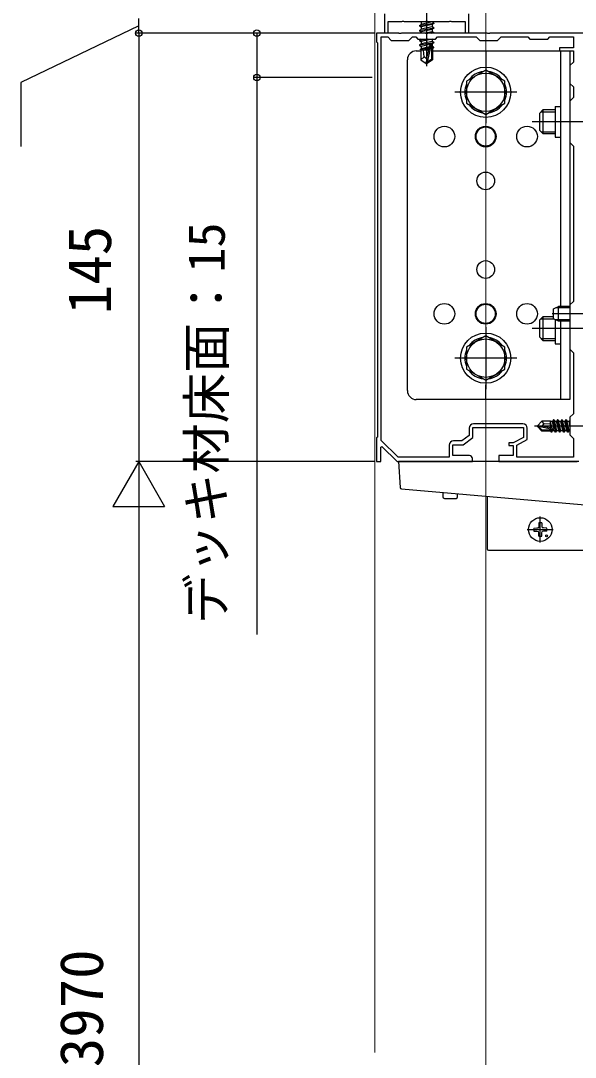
# Model space of a CAD drawing. Units: millimetres, scale not verified. Extents: x -875 to 875, y -1305 to 1298.
# Drawn here: x -565 to -377.1, y 237.4 to 588.2 of the extents above; entities that cross this region are included whole.
import ezdxf
from ezdxf.enums import TextEntityAlignment as Align

# ---------------------------------------------------------------- set-up
doc = ezdxf.new("R2010")
doc.units = ezdxf.units.MM
doc.header["$LTSCALE"] = 8
for name, color, linetype in [('0-2_YKK_11', 7, 'Continuous'), ('0-5_YKK_13', 4, 'Continuous'), ('0-6_YKK_D', 6, 'Continuous')]:
    doc.layers.add(name, color=color, linetype=linetype)
doc.layers.add('0-4_YKK_12', color=2, linetype='Continuous', lineweight=18)
doc.styles.add('ＭＳ ゴシック', font='')
doc.styles.get('ＭＳ ゴシック').set_extended_font_data('MS Gothic')

msp = doc.modelspace()

# ---------------------------------------------------------------- linework, layer by layer
at = {"layer": '0-2_YKK_11'}
msp.add_line((-394.9, 451.8), (-411.6, 451.8), dxfattribs=at)
for points in [[(-413.3, 590.5), (-413.3, 584), (-414.3, 584), (-414.3, 587.8), (-418.98, 587.8), (-419.24, 587.95), (-419.76, 587.95), (-420.02, 587.8), (-426.98, 587.8), (-427.24, 587.95), (-427.5, 588.1), (-427.76, 587.95), (-428.02, 587.8), (-434.98, 587.8), (-435.24, 587.95), (-435.76, 587.95), (-436.02, 587.8), (-440.7, 587.8), (-440.7, 584), (-441.7, 584), (-441.7, 590.5)], [(-372.5, 584), (-406.042, 584), (-406.225, 583.88), (-406.775, 583.88), (-406.958, 584), (-427.042, 584), (-427.225, 583.88), (-427.775, 583.88), (-427.958, 584), (-436.042, 584), (-436.225, 583.88), (-436.775, 583.88), (-436.958, 584), (-444.5, 584), (-444.5, 581), (-444.2, 580.7)], [(-442.9, 446.143), (-442.9, 582.7), (-440.7, 582.7), (-439.5, 581.5), (-433.5, 581.5), (-432.3, 582.7), (-431.2, 582.7), (-430.5, 582), (-424.5, 582), (-423.8, 582.7), (-410.7, 582.7), (-409.5, 581.5), (-403.5, 581.5), (-402.3, 582.7), (-393.2, 582.7), (-392.5, 582), (-386.5, 582), (-385.8, 582.7), (-377.8, 582.7), (-377.8, 579), (-382.5, 579), (-382.5, 578), (-377.8, 578), (-377.8, 574.2), (-379, 573), (-379, 567), (-377.8, 565.8), (-377.8, 562.2), (-379, 561), (-379, 547), (-377.8, 545.8), (-377.8, 493.2), (-379, 492), (-379, 477), (-377.8, 475.8), (-377.8, 455.2), (-379, 454), (-379, 448), (-377.8, 446.8), (-377.8, 440.5)], [(-444.2, 580.7), (-444.2, 447.3), (-444.5, 447), (-444.5, 439), (-443, 439), (-443, 443.9), (-442.632, 444.054), (-437.5, 439), (-412, 439), (-412, 440)], [(-413, 441), (-418.6, 441), (-418.6, 444.7), (-415.1, 444.7), (-411.8, 447.2), (-411.8, 450.5), (-394.7, 450.5), (-394.7, 447.2), (-398.2, 445.3), (-399.7, 445.3), (-399.7, 444.4), (-398.2, 444.4), (-398.2, 441), (-403, 441), (-403, 439), (-376.5, 439)], [(-413.1, 450.3), (-413.1, 447.846), (-415.537, 446), (-418.4, 446)], [(-377.8, 440.5), (-396.9, 440.5), (-396.9, 444.527), (-393.4, 446.427), (-393.4, 450.3)], [(-419.9, 444.5), (-419.9, 440.5), (-437.17, 440.5), (-442.9, 446.143)]]:
    msp.add_lwpolyline(points, dxfattribs=at)
for centre, radius, start, end in [((-411.6, 450.3), 1.5, 90.00001, 179.99999), ((-394.9, 450.3), 1.5, 0.00001, 89.99999), ((-418.4, 444.5), 1.5, 90.00001, 179.99999), ((-413, 440), 1, 0.00001, 89.99999)]:
    msp.add_arc(centre, radius, start, end, dxfattribs=at)
at = {"layer": '0-4_YKK_12'}
for p, q in [((-407.5, 1036), (-407.5, 10)), ((-445, 1017), (-445, 239))]:
    msp.add_line(p, q, dxfattribs=at)
at = {"layer": '0-5_YKK_13'}
for p, q in [((-427.5, 593.944), (-427.5, 572.871)), ((-429.972, 586.587), (-425.028, 587.411)), ((-425.028, 587.293), (-429.972, 586.469)), ((-429.972, 586.587), (-429.324, 586.961)), ((-429.972, 586.587), (-429.972, 586.469)), ((-429.972, 586.469), (-429.324, 586.096)), ((-429.422, 587.8), (-429.324, 587.743)), ((-429.324, 587.743), (-429.137, 587.8)), ((-425.676, 587.785), (-429.324, 586.961)), ((-429.324, 587.743), (-429.324, 586.961)), ((-425.676, 586.92), (-429.324, 586.096)), ((-425.676, 586.137), (-429.324, 585.313)), ((-429.324, 586.096), (-429.324, 585.313)), ((-425.676, 587.8), (-425.676, 587.785)), ((-425.028, 587.411), (-425.676, 587.785)), ((-425.028, 587.293), (-425.676, 586.92)), ((-425.676, 586.92), (-425.676, 586.137)), ((-425.028, 585.763), (-425.676, 586.137)), ((-425.028, 587.411), (-425.028, 587.293)), ((-429.972, 584.939), (-425.028, 585.763)), ((-425.028, 585.645), (-429.972, 584.821)), ((-429.972, 584.939), (-429.324, 585.313)), ((-429.972, 584.939), (-429.972, 584.821)), ((-429.972, 584.821), (-429.324, 584.448)), ((-429.324, 584.448), (-429.324, 584)), ((-425.676, 584.489), (-427.892, 583.989)), ((-427.517, 583.7), (-427.387, 583.722)), ((-425.72, 584), (-425.028, 584.115)), ((-425.676, 585.272), (-425.676, 584.489)), ((-425.028, 584.115), (-425.676, 584.489)), ((-425.028, 585.763), (-425.028, 585.645)), ((-425.028, 584.115), (-425.028, 583.998)), ((-429.972, 581.643), (-429.324, 582.017)), ((-427.126, 582), (-429.972, 581.526)), ((-429.972, 581.643), (-427.833, 582)), ((-429.972, 581.643), (-429.972, 581.526)), ((-429.972, 581.526), (-429.324, 581.152)), ((-429.972, 579.996), (-425.028, 580.82)), ((-425.028, 580.702), (-429.972, 579.878)), ((-429.972, 579.996), (-429.324, 580.369)), ((-429.972, 579.996), (-429.972, 579.878)), ((-429.972, 579.878), (-429.324, 579.504)), ((-426.702, 578.983), (-429.736, 578.484)), ((-425.676, 581.193), (-429.324, 580.369)), ((-429.324, 581.152), (-429.324, 580.369)), ((-426.435, 580.157), (-429.324, 579.504)), ((-429.324, 579.504), (-429.324, 578.721)), ((-426.622, 579.332), (-429.324, 578.721)), ((-426.429, 580.18), (-427.5, 575.471)), ((-425.919, 580.301), (-427.323, 574.124)), ((-425.676, 579.545), (-425.856, 579.505)), ((-425.146, 579.24), (-425.852, 579.123)), ((-425.146, 578.986), (-425.852, 578.849)), ((-425.676, 581.976), (-425.676, 581.193)), ((-425.028, 580.82), (-425.676, 581.193)), ((-425.676, 580.328), (-425.676, 579.545)), ((-425.146, 579.24), (-425.676, 579.545)), ((-425.146, 579.24), (-425.146, 578.986)), ((-425.028, 580.82), (-425.028, 580.702)), ((-431, 578), (-429.501, 578)), ((-429.736, 578.484), (-429.324, 578.721)), ((-429.501, 578.372), (-429.736, 578.484)), ((-429.501, 578.372), (-429.501, 574.929)), ((-426.859, 578.289), (-429.501, 578.289)), ((-428.324, 575.935), (-429.501, 574.929)), ((-426.773, 578.67), (-428.734, 578.289)), ((-427.5, 575.471), (-427.677, 573.698)), ((-427.5, 575.471), (-427.5, 573.698)), ((-425.499, 578.289), (-425.852, 578.289)), ((-425.499, 578.782), (-425.499, 574.929)), ((-425.499, 578), (-379, 578)), ((-407.5, 578), (-407.5, 573)), ((-382.2, 578), (-382.2, 491.5)), ((-379, 578), (-379, 460)), ((-434, 463), (-434, 575)), ((-429.501, 574.929), (-427.677, 573.698)), ((-427.677, 573.698), (-427.323, 573.698)), ((-425.499, 574.929), (-427.323, 573.698)), ((-427.323, 574.124), (-427.323, 573.698)), ((-425.499, 574.929), (-425.852, 575.117)), ((-407.5, 574.5), (-407.5, 553.5)), ((-397, 564), (-418, 564)), ((-389.3, 556.8), (-388.1, 558)), ((-384, 558), (-388.1, 558)), ((-388.1, 558), (-388.1, 550)), ((-384, 559.2), (-384, 548.8)), ((-384, 559.2), (-382.2, 559.2)), ((-389.3, 556.8), (-389.3, 551.2)), ((-388.748, 557.352), (-384, 557.352)), ((-365.3, 554), (-391.8, 554)), ((-389.3, 551.2), (-388.1, 550)), ((-388.748, 550.648), (-384, 550.648)), ((-388.1, 550), (-384, 550)), ((-384, 548.8), (-382.2, 548.8)), ((-384.5, 490.7), (-382.8, 491.5)), ((-379, 491.5), (-382.8, 491.5)), ((-382.8, 486.5), (-382.8, 491.5)), ((-389.3, 486.8), (-388.1, 488)), ((-384.5, 488), (-388.1, 488)), ((-388.1, 488), (-388.1, 480)), ((-371, 489), (-385, 489)), ((-384.5, 487.3), (-384.5, 490.7)), ((-379, 491.067), (-383.72, 491.067)), ((-407.5, 484.5), (-407.5, 463.5)), ((-389.3, 486.8), (-389.3, 481.2)), ((-388.748, 487.352), (-384.5, 487.352)), ((-382.8, 486.5), (-384.5, 487.3)), ((-384, 487.065), (-384, 478.8)), ((-379, 486.933), (-383.72, 486.933)), ((-379, 486.5), (-382.8, 486.5)), ((-382.2, 486.5), (-382.2, 460)), ((-365.3, 484), (-391.8, 484)), ((-389.3, 481.2), (-388.1, 480)), ((-388.748, 480.648), (-384, 480.648)), ((-388.1, 480), (-384, 480)), ((-384, 478.8), (-382.2, 478.8)), ((-397, 474), (-418, 474)), ((-407.5, 460), (-407.5, 465)), ((-379, 460), (-431, 460)), ((-390, 451.15), (-388.45, 452.7)), ((-385.6, 452.7), (-388.45, 452.7)), ((-387.647, 451.743), (-388.45, 452.7)), ((-385.6, 452.7), (-385.532, 452.55)), ((-385.6, 450.424), (-385.6, 452.7)), ((-384.868, 452.55), (-385.532, 452.55)), ((-385.025, 450.305), (-385.532, 452.55)), ((-384.55, 453.1), (-384.868, 452.55)), ((-384.328, 450.16), (-384.868, 452.55)), ((-384.05, 450.102), (-384.55, 453.1)), ((-384.45, 453.1), (-384.55, 453.1)), ((-384.45, 453.1), (-383.946, 450.074)), ((-384.45, 453.1), (-384.132, 452.55)), ((-383.432, 449.45), (-384.132, 452.55)), ((-383.468, 452.55), (-384.132, 452.55)), ((-383.15, 453.1), (-383.468, 452.55)), ((-382.45, 448.9), (-383.15, 453.1)), ((-383.05, 453.1), (-383.15, 453.1)), ((-383.05, 453.1), (-382.35, 448.9)), ((-383.05, 453.1), (-382.732, 452.55)), ((-382.032, 449.45), (-382.732, 452.55)), ((-382.068, 452.55), (-382.732, 452.55)), ((-381.75, 453.1), (-382.068, 452.55)), ((-381.05, 448.9), (-381.75, 453.1)), ((-381.65, 453.1), (-381.75, 453.1)), ((-381.65, 453.1), (-380.95, 448.9)), ((-381.65, 453.1), (-381.332, 452.55)), ((-380.632, 449.45), (-381.332, 452.55)), ((-380.668, 452.55), (-381.332, 452.55)), ((-380.35, 453.1), (-380.668, 452.55)), ((-379.65, 448.9), (-380.35, 453.1)), ((-380.25, 453.1), (-380.35, 453.1)), ((-380.25, 453.1), (-379.55, 448.9)), ((-380.25, 453.1), (-379.932, 452.55)), ((-379.232, 449.45), (-379.932, 452.55)), ((-379.268, 452.55), (-379.932, 452.55)), ((-379, 453.013), (-379.268, 452.55)), ((-379, 451.365), (-379.268, 452.55)), ((-370.1, 451), (-391, 451)), ((-390, 451.15), (-390, 450.85)), ((-388.378, 451), (-390, 451.15)), ((-388.378, 451), (-390, 451)), ((-389.576, 450.85), (-390, 450.85)), ((-390, 450.85), (-388.45, 449.3)), ((-388.326, 449.6), (-389.576, 450.85)), ((-383.877, 449.668), (-389.576, 450.85)), ((-385.481, 449.3), (-388.45, 449.3)), ((-383.993, 450.09), (-388.378, 451)), ((-384.048, 449.6), (-388.326, 449.6)), ((-385.317, 450.365), (-385.6, 452.083)), ((-385.584, 450.42), (-385.6, 450.504)), ((-385.6, 449.3), (-385.6, 449.6)), ((-385.308, 449), (-385.481, 449.3)), ((-385.308, 449), (-385.424, 449.6)), ((-385.092, 449), (-385.191, 449.6)), ((-385.092, 449), (-384.832, 449.45)), ((-384.832, 449.45), (-384.867, 449.603)), ((-384.168, 449.45), (-384.832, 449.45)), ((-383.85, 448.9), (-383.969, 449.613)), ((-383.878, 449.668), (-383.75, 448.9)), ((-383.75, 448.9), (-383.432, 449.45)), ((-382.768, 449.45), (-383.432, 449.45)), ((-382.35, 448.9), (-382.032, 449.45)), ((-381.368, 449.45), (-382.032, 449.45)), ((-380.95, 448.9), (-380.632, 449.45)), ((-379.968, 449.45), (-380.632, 449.45)), ((-379.55, 448.9), (-379.232, 449.45)), ((-379, 449.45), (-379.232, 449.45)), ((-385.092, 449), (-385.308, 449)), ((-383.75, 448.9), (-383.85, 448.9)), ((-382.35, 448.9), (-382.45, 448.9)), ((-380.95, 448.9), (-381.05, 448.9)), ((-379.55, 448.9), (-379.65, 448.9)), ((-437, 439), (-436.464, 430.243)), ((-436.501, 439), (-437, 439)), ((-376, 439), (-436.501, 439)), ((-436.009, 429.775), (-369.999, 424)), ((-422, 428.549), (-422, 427.049)), ((-417, 427.049), (-417, 428.112)), ((-421.5, 426.549), (-417.5, 426.549)), ((-407, 427.237), (-407, 409.5)), ((-389.5, 418.245), (-389.519, 417.137)), ((-389, 411.6), (-389, 420.4)), ((-388.5, 418.245), (-388.481, 417.137)), ((-393.4, 416), (-384.6, 416)), ((-391.245, 416.5), (-390.137, 416.519)), ((-391.245, 415.5), (-390.137, 415.481)), ((-390.137, 416.519), (-389.62, 416.62)), ((-390.137, 415.481), (-389.62, 415.38)), ((-389.519, 417.137), (-389.62, 416.62)), ((-389.519, 414.863), (-389.62, 415.38)), ((-389.5, 413.755), (-389.519, 414.863)), ((-388.5, 413.755), (-388.481, 414.863)), ((-388.481, 417.137), (-388.38, 416.62)), ((-388.481, 414.863), (-388.38, 415.38)), ((-387.863, 416.519), (-388.38, 416.62)), ((-387.863, 415.481), (-388.38, 415.38)), ((-386.755, 416.5), (-387.863, 416.519)), ((-386.755, 415.5), (-387.863, 415.481)), ((-406.5, 409), (-369.47, 409))]:
    msp.add_line(p, q, dxfattribs=at)
for points in [[(-425.028, 585.645), (-425.676, 585.272), (-429.324, 584.448)], [(-425.634, 582), (-425.676, 581.976), (-429.324, 581.152)], [(-425.852, 580.115), (-425.852, 575.117), (-427.323, 574.124)], [(-425.028, 580.702), (-425.676, 580.328), (-425.901, 580.277)], [(-425.146, 578.986), (-425.676, 578.68), (-425.852, 578.64)], [(-427.5, 575.345), (-428.324, 575.935), (-428.559, 578.289)], [(-382.45, 448.9), (-382.768, 449.45), (-383.468, 452.55)], [(-381.05, 448.9), (-381.368, 449.45), (-382.068, 452.55)], [(-379.65, 448.9), (-379.968, 449.45), (-380.668, 452.55)], [(-388.378, 451), (-387.647, 451.743), (-385.6, 451.9)], [(-383.85, 448.9), (-384.168, 449.45), (-384.201, 449.6)]]:
    msp.add_lwpolyline(points, dxfattribs=at)
for points in [[(-407.5, 571.506), (-414, 567.753), (-414, 560.247), (-407.5, 556.494), (-401, 560.247), (-401, 567.753)], [(-407.5, 481.506), (-414, 477.753), (-414, 470.247), (-407.5, 466.494), (-401, 470.247), (-401, 477.753)]]:
    msp.add_lwpolyline(points, close=True, dxfattribs=at)
for centre, radius in [((-407.5, 564), 8.5), ((-407.5, 564), 6.5), ((-421.5, 549), 3.5), ((-407.5, 549), 3.5), ((-407.5, 549), 3.25), ((-393.5, 549), 3.5), ((-407.5, 534), 3), ((-407.5, 504), 3), ((-421.5, 489), 3.5), ((-407.5, 489), 3.5), ((-407.5, 489), 3.25), ((-393.5, 489), 3.5), ((-407.5, 474), 8.5), ((-407.5, 474), 6.5), ((-389, 416), 4), ((-386.879, 413.879), 0.3)]:
    msp.add_circle(centre, radius, dxfattribs=at)
for centre, radius, start, end in [((-426.144, 580.115), 0.292, 0, 167.19096), ((-431, 575), 3, 90, 180), ((-407.5, 564), 7.05, 97.21814, 142.78186), ((-407.5, 564), 7.05, 37.21814, 82.78186), ((-407.5, 564), 7.05, 157.21814, 202.78186), ((-407.5, 564), 7.05, 337.21814, 22.78186), ((-407.5, 564), 7.05, 217.21814, 262.78186), ((-407.5, 564), 7.05, 277.21814, 322.78186), ((-407.5, 474), 7.05, 97.21814, 142.78186), ((-407.5, 474), 7.05, 37.21814, 82.78186), ((-407.5, 474), 7.05, 157.21814, 202.78186), ((-407.5, 474), 7.05, 337.21814, 22.78186), ((-407.5, 474), 7.05, 217.21814, 262.78186), ((-407.5, 474), 7.05, 277.21814, 322.78186), ((-431, 463), 3, 180, 270), ((-384.048, 449.848), 0.248, 270, 77.19096), ((-435.965, 430.273), 0.5, 183.5, 265), ((-421.5, 427.049), 0.5, 180, 270), ((-417.5, 427.049), 0.5, 270, 0), ((-389, 416), 2.3, 77.44414, 102.55586), ((-389, 416), 2.3, 167.44414, 192.55586), ((-389, 416), 2.3, 347.44414, 12.55586), ((-389, 416), 2.3, 257.44414, 282.55586), ((-406.5, 409.5), 0.5, 180, 270)]:
    msp.add_arc(centre, radius, start, end, dxfattribs=at)
at = {"layer": '0-6_YKK_D'}
for p, q in [((-525, 584), (-525, 589)), ((-525, 584), (-525, 589)), ((-445.2, 584), (-526, 584)), ((-445.2, 584), (-526, 584)), ((-525, 584), (-525, 439)), ((-525, 584), (-525, 579.7)), ((-445.2, 584), (-486, 584)), ((-446, 569), (-486, 569)), ((-525, 439), (-533.75, 423.845)), ((-445.2, 439), (-526, 439)), ((-445.2, 439), (-526, 439)), ((-525, 439), (-516.25, 423.845)), ((-525, 439), (-525, 408.689)), ((-533.75, 423.845), (-516.25, 423.845)), ((-525, 421.5), (-525, 10))]:
    msp.add_line(p, q, dxfattribs=at)
for points in [[(-525, 586.5), (-565, 567.273), (-565, 545.682)], [(-485, 584), (-485, 569), (-485, 380.45)]]:
    msp.add_lwpolyline(points, dxfattribs=at)
for centre in [(-525, 584), (-525, 584), (-485, 584), (-485, 569)]:
    msp.add_circle(centre, 1.075, dxfattribs=at)

# ---------------------------------------------------------------- texts
at = {"layer": '0-6_YKK_D', "style": 'ＭＳ ゴシック'}
for s, height, p in [('145', 14.66, (-530, 488.886)), ('デッキ材床面：15', 12.46, (-492.125, 384.001)), ('h1=870、3370、3970', 14.66, (-532.727, 94.273))]:
    msp.add_text(s, height=height, rotation=90, dxfattribs=at).set_placement(p, align=Align.BOTTOM_LEFT)

doc.saveas('drawing.dxf')
